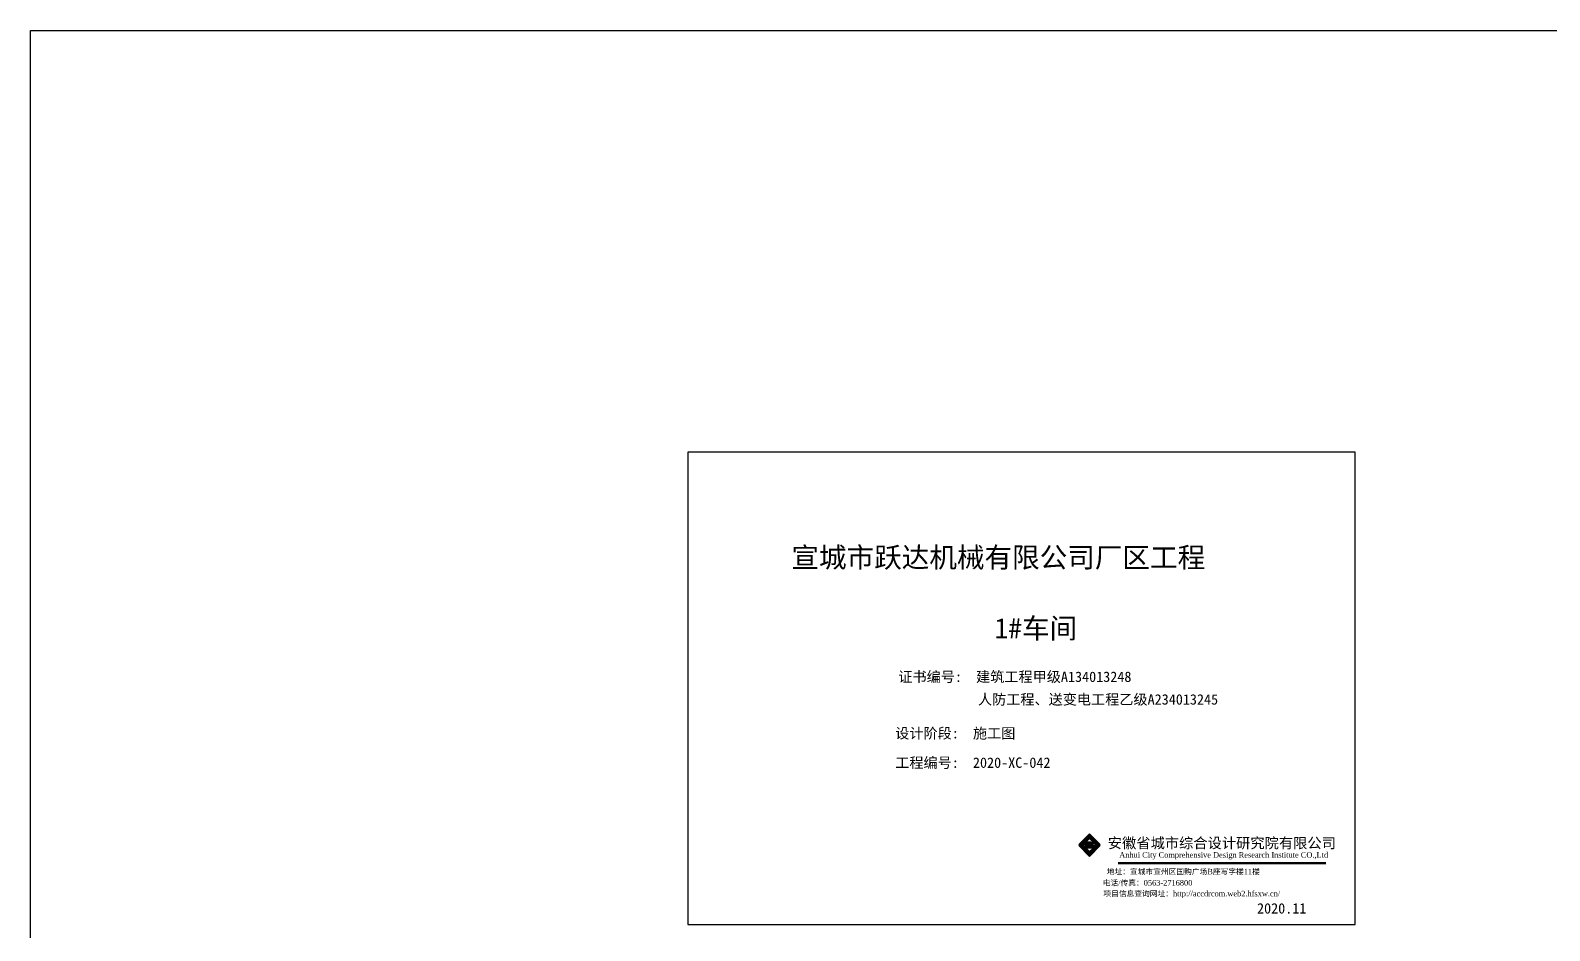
# Model space of a CAD drawing. Extents: x 185245 to 2288779, y -19957 to 815000.
# Drawn here: x 1904497 to 2039703, y 734908 to 815000 of the extents above; entities that cross this region are included whole.
import ezdxf
from ezdxf.enums import TextEntityAlignment as Align

# ---------------------------------------------------------------- set-up
doc = ezdxf.new("R2010")
doc.units = 0
doc.header["$LTSCALE"] = 1000
doc.header["$MEASUREMENT"] = 0
for name, color, linetype in [('A_DE_DETAIL_3', 144, 'Continuous'), ('PUB_TEXT', 7, 'Continuous'), ('PUB_TITLE', 4, 'Continuous'), ('图框', 4, 'Continuous'), ('签名', 7, 'Continuous')]:
    doc.layers.add(name, color=color, linetype=linetype)
doc.styles.add('GHF', font='times.ttf')
doc.styles.add('TKZ1', font='simhei.ttf', dxfattribs={"width": 0.7})
pattern_1 = [(0, (498458.8734, 1399337.883), (2.667168, 5.334336), [0, -5.334336])]

msp = doc.modelspace()

# ---------------------------------------------------------------- hatches: boundary and pattern name
msp.add_hatch(color=1).paths.add_polyline_path([(1998423.5, 742780.8), (1998747.3, 743531.9), (1997813.6, 742572.3), (1999113.7, 742572.3), (1998898, 742780.8)])
at = {"layer": 'A_DE_DETAIL_3'}
for color, points in [(41, [(1998234.7, 742475.7), (1997803, 742475.7), (1998760, 741503.7)]), (1, [(1998383.5, 742478.6), (1998595.8, 742255.8), (1999076.7, 742255.8), (1998760, 741503.7), (1999698.3, 742478.6)]), (41, [(1999257.4, 742568.3), (1999697.6, 742568.3), (1998747.3, 743531.9)])]:
    msp.add_hatch(color=color, dxfattribs=at).paths.add_polyline_path(points)
at = {"layer": 'PUB_TEXT'}
h = msp.add_hatch(dxfattribs=at)
h.set_pattern_fill('松散材料', color=256, scale=2.844979, style=0)
h.set_pattern_definition(pattern_1)
h.paths.add_polyline_path([(1998234.7, 742475.7), (1998760, 741503.7), (1998760, 741951.7)])
h.paths.add_polyline_path([(1998760, 741503.7), (1999076.7, 742255.8), (1998760, 741951.7)])
h = msp.add_hatch(dxfattribs=at)
h.set_pattern_fill('松散材料', color=256, scale=2.844979, style=0)
h.set_pattern_definition(pattern_1)
h.paths.add_polyline_path([(1998747.3, 743090.2), (1998747.3, 743531.9), (1998423.5, 742780.8)])
h = msp.add_hatch(dxfattribs=at)
h.set_pattern_fill('松散材料', color=256, scale=2.844979, style=0)
h.set_pattern_definition(pattern_1)
h.paths.add_polyline_path([(1999257.4, 742568.3), (1998747.3, 743531.9), (1998747.3, 743090.2)])

# ---------------------------------------------------------------- linework, layer by layer
for p, q in [((1998760, 741503.7, 0), (1997803, 742475.7, 0)), ((1997803, 742475.7, 0), (1998234.7, 742475.7, 0)), ((1998234.7, 742475.7, 0), (1998760, 741503.7, 0)), ((1998383.5, 742478.6, 0), (1999698.3, 742478.6, 0)), ((1998595.8, 742255.8, 0), (1998383.5, 742478.6, 0)), ((1998423.5, 742780.8, 0), (1998747.3, 743531.9, 0)), ((1998747.3, 743531.9, 0), (1999257.4, 742568.3, 0)), ((1999698.3, 742478.6, 0), (1998760, 741503.7, 0)), ((1999076.7, 742255.8, 0), (1998595.8, 742255.8, 0)), ((1999076.7, 742255.8, 0), (1998760, 741503.7, 0))]:
    msp.add_line(p, q)
msp.add_lwpolyline([(1904497.1, 814999.7), (2166645.6, 814999.7), (2166645.6, 247251.7), (1904497.1, 247251.7)], close=True)
for p, q in [((1998760, 741951.7, 0), (1998234.7, 742475.7, 0)), ((1998760, 741951.7, 0), (1999076.7, 742255.8, 0)), ((1998760, 741503.7, 0), (1998760, 741951.7, 0))]:
    msp.add_line(p, q, dxfattribs=at)
at = {"layer": 'PUB_TEXT', "elevation": 0}
for points in [[(1998898, 742780.8), (1998423.5, 742780.8), (1998747.3, 743090.2), (1999257.4, 742568.3), (1999697.6, 742568.3), (1998747.3, 743531.9), (1997813.6, 742572.3), (1999113.7, 742572.3), (1998898, 742780.8)], [(1998747.3, 743531.9), (1998747.3, 743090.2)]]:
    msp.add_lwpolyline(points, dxfattribs=at)
at = {"layer": 'PUB_TITLE', "elevation": 0}
msp.add_lwpolyline([(1962998, 735463), (2022398, 735463), (2022398, 777463), (1962998, 777463)], close=True, dxfattribs=at)
at = {"layer": '签名', "const_width": 202.7, "elevation": 0}
msp.add_lwpolyline([(2001276.8, 740910.2), (2019810.1, 740910.2)], dxfattribs=at)

# ---------------------------------------------------------------- texts
at = {"layer": '图框', "style": 'TKZ1'}
for s, p in [('宣城市跃达机械有限公司厂区工程', (1972223.1, 767209.5, 0)), ('1#车间', (1990300.8, 760904.2, 0))]:
    msp.add_text(s, height=1800, dxfattribs=at).set_placement(p)
at = {"layer": '图框', "color": 4, "style": 'TKZ1'}
for s, p in [('证书编号:  建筑工程甲级A134013248 ', (1981746.7, 757030.7, 0)), ('人防工程、送变电工程乙级A234013245 ', (1988827.2, 755016.1, 0)), ('设计阶段:  施工图', (1981465.3, 752003.8, 0)), ('工程编号:  2020-XC-042', (1981465.3, 749388, 0))]:
    msp.add_text(s, height=922.43, dxfattribs=at).set_placement(p)
at = {"layer": '图框', "style": 'TKZ1'}
for s, height, p in [('安徽省城市综合设计研究院有限公司', 930.106, (2010533, 742718.8, 0)), ('2020.11', 922.43, (2015860.2, 736877.8, 0))]:
    msp.add_text(s, height=height, dxfattribs=at).set_placement(p, align=Align.MIDDLE)
at = {"layer": '图框', "color": 4, "style": 'GHF'}
for s, p in [('Anhui City Comprehensive Design Research Institute CO.,Ltd', (2010698.1, 741577.6, 0)), ('地址：宣城市宣州区国购广场B座写字楼11楼', (2007105.7, 740173.3, 0)), ('电话/传真：0563-2716800', (2003921.9, 739175.2, 0)), ('项目信息查询网址：http://accdrcom.web2.hfsxw.cn/', (2007859.3, 738168.5, 0))]:
    msp.add_text(s, height=491.261, dxfattribs=at).set_placement(p, align=Align.MIDDLE)

doc.saveas('drawing.dxf')
